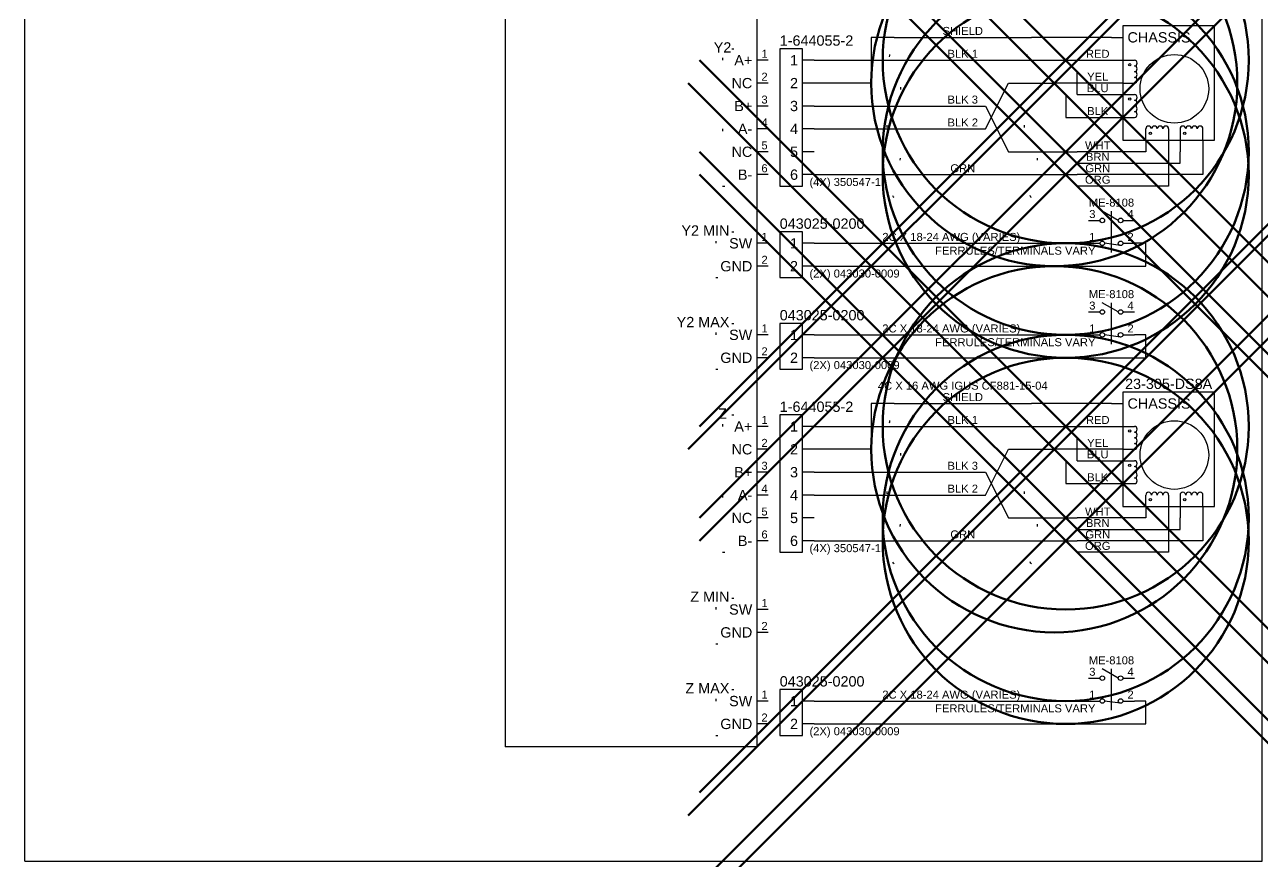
# Model space of a CAD drawing. Header units: inches. Extents: x 0 to 124, y 0 to 70.
# Drawn here: x 70 to 124.1, y 0 to 36.6 of the extents above; entities that cross this region are included whole.
import ezdxf
from ezdxf.enums import TextEntityAlignment as Align

# ---------------------------------------------------------------- set-up
doc = ezdxf.new("R2010")
doc.units = ezdxf.units.IN
doc.header["$MEASUREMENT"] = 0
doc.header["$PDMODE"] = 35
doc.header["$PDSIZE"] = 16
doc.linetypes.add('ACAD_ISO02W100', pattern=[15, 12, -3])
doc.linetypes.add('ACAD_ISO07W100', pattern=[3, 0, -3])
doc.layers.get('0').update_dxf_attribs({"lineweight": 25, "true_color": 0xffffff})
for name, color, linetype, lineweight, true_color in [('1', 7, 'Continuous', 25, 0xffffff), ('1connections', 32, 'Continuous', 25, 0xc05d00), ('temp', 254, 'Continuous', 25, 0xe6e6e6)]:
    doc.layers.add(name, color=color, linetype=linetype, lineweight=lineweight, true_color=true_color)
doc.styles.add('textstyle101', font='')
doc.styles.add('textstyle102', font='')
doc.styles.add('textstyle222', font='')
doc.styles.add('textstyle292', font='')
doc.styles.add('textstyle294', font='')
doc.styles.add('textstyle299', font='')
doc.styles.add('textstyle300', font='')
doc.styles.add('textstyle301', font='')
doc.styles.add('textstyle302', font='')
doc.styles.add('textstyle303', font='')
doc.styles.add('textstyle304', font='')
doc.styles.add('textstyle307', font='')
doc.styles.add('textstyle309', font='')
doc.styles.add('textstyle314', font='')
doc.styles.add('textstyle315', font='')
doc.styles.add('textstyle316', font='')
doc.styles.add('textstyle317', font='')
doc.styles.add('textstyle318', font='')
doc.styles.add('textstyle319', font='')
doc.styles.add('textstyle322', font='')
doc.styles.add('textstyle324', font='')
doc.styles.add('textstyle325', font='')
doc.styles.add('textstyle328', font='')
doc.styles.add('textstyle330', font='')
doc.styles.add('textstyle331', font='')
doc.styles.add('textstyle334', font='')
doc.styles.add('textstyle336', font='')
doc.styles.add('textstyle337', font='')
doc.styles.add('textstyle340', font='')
doc.styles.add('textstyle342', font='')
doc.styles.add('textstyle343', font='')
doc.styles.add('textstyle351', font='')
doc.styles.add('textstyle352', font='')
doc.styles.add('textstyle353', font='')
doc.styles.add('textstyle354', font='')
doc.styles.add('textstyle355', font='')
doc.styles.add('textstyle356', font='')
doc.styles.add('textstyle361', font='')
doc.styles.add('textstyle362', font='')
doc.styles.add('textstyle363', font='')
doc.styles.add('textstyle364', font='')
doc.styles.add('textstyle368', font='')
doc.styles.add('textstyle369', font='')
doc.styles.add('textstyle370', font='')
doc.styles.add('textstyle371', font='')
doc.styles.add('textstyle372', font='')
doc.styles.add('textstyle373', font='')
doc.styles.add('textstyle38', font='')
doc.styles.add('textstyle389', font='')
doc.styles.add('textstyle390', font='')
doc.styles.add('textstyle391', font='')
doc.styles.add('textstyle392', font='')
doc.styles.add('textstyle393', font='')
doc.styles.add('textstyle394', font='')
doc.styles.add('textstyle398', font='')
doc.styles.add('textstyle399', font='')
doc.styles.add('textstyle403', font='')
doc.styles.add('textstyle404', font='')
doc.styles.add('textstyle408', font='')
doc.styles.add('textstyle409', font='')
doc.styles.add('textstyle413', font='')
doc.styles.add('textstyle414', font='')
doc.styles.add('textstyle492', font='')
doc.styles.add('textstyle493', font='')
doc.styles.add('textstyle494', font='')
doc.styles.add('textstyle495', font='')
doc.styles.add('textstyle496', font='')
doc.styles.add('textstyle497', font='')
doc.styles.add('textstyle595', font='')
doc.styles.add('textstyle596', font='')
doc.styles.add('textstyle597', font='')
doc.styles.add('textstyle598', font='')
doc.styles.add('textstyle599', font='')
doc.styles.add('textstyle600', font='')
doc.styles.add('textstyle601', font='')
doc.styles.add('textstyle602', font='')
doc.styles.add('textstyle603', font='')
doc.styles.add('textstyle604', font='')
doc.styles.add('textstyle605', font='')
doc.styles.add('textstyle606', font='')
doc.styles.add('textstyle607', font='')
doc.styles.add('textstyle608', font='')
doc.styles.add('textstyle609', font='')
doc.styles.add('textstyle610', font='')
doc.styles.add('textstyle611', font='')
doc.styles.add('textstyle612', font='')
doc.styles.add('textstyle613', font='')
doc.styles.add('textstyle614', font='')
doc.styles.add('textstyle615', font='')
doc.styles.add('textstyle616', font='')
doc.styles.add('textstyle617', font='')
doc.styles.add('textstyle618', font='')
doc.styles.add('textstyle619', font='')
doc.styles.add('textstyle620', font='')
doc.styles.add('textstyle621', font='')
doc.styles.add('textstyle622', font='')
doc.styles.add('textstyle623', font='')
doc.styles.add('textstyle624', font='')
doc.styles.add('textstyle630', font='')
doc.styles.add('textstyle631', font='')
doc.styles.add('textstyle641', font='')
doc.styles.add('textstyle642', font='')
doc.styles.get('textstyle101').set_extended_font_data('Arial')
doc.styles.get('textstyle102').set_extended_font_data('Arial')
doc.styles.get('textstyle222').set_extended_font_data('Arial')
doc.styles.get('textstyle292').set_extended_font_data('Arial')
doc.styles.get('textstyle294').set_extended_font_data('Arial')
doc.styles.get('textstyle299').set_extended_font_data('Arial')
doc.styles.get('textstyle300').set_extended_font_data('Arial')
doc.styles.get('textstyle301').set_extended_font_data('Arial')
doc.styles.get('textstyle302').set_extended_font_data('Arial')
doc.styles.get('textstyle303').set_extended_font_data('Arial')
doc.styles.get('textstyle304').set_extended_font_data('Arial')
doc.styles.get('textstyle307').set_extended_font_data('Arial')
doc.styles.get('textstyle309').set_extended_font_data('Arial')
doc.styles.get('textstyle314').set_extended_font_data('Arial')
doc.styles.get('textstyle315').set_extended_font_data('Arial')
doc.styles.get('textstyle316').set_extended_font_data('Arial')
doc.styles.get('textstyle317').set_extended_font_data('Arial')
doc.styles.get('textstyle318').set_extended_font_data('Arial')
doc.styles.get('textstyle319').set_extended_font_data('Arial')
doc.styles.get('textstyle322').set_extended_font_data('Arial')
doc.styles.get('textstyle324').set_extended_font_data('Arial')
doc.styles.get('textstyle325').set_extended_font_data('Arial')
doc.styles.get('textstyle328').set_extended_font_data('Arial')
doc.styles.get('textstyle330').set_extended_font_data('Arial')
doc.styles.get('textstyle331').set_extended_font_data('Arial')
doc.styles.get('textstyle334').set_extended_font_data('Arial')
doc.styles.get('textstyle336').set_extended_font_data('Arial')
doc.styles.get('textstyle337').set_extended_font_data('Arial')
doc.styles.get('textstyle340').set_extended_font_data('Arial')
doc.styles.get('textstyle342').set_extended_font_data('Arial')
doc.styles.get('textstyle343').set_extended_font_data('Arial')
doc.styles.get('textstyle351').set_extended_font_data('Arial')
doc.styles.get('textstyle352').set_extended_font_data('Arial')
doc.styles.get('textstyle353').set_extended_font_data('Arial')
doc.styles.get('textstyle354').set_extended_font_data('Arial')
doc.styles.get('textstyle355').set_extended_font_data('Arial')
doc.styles.get('textstyle356').set_extended_font_data('Arial')
doc.styles.get('textstyle361').set_extended_font_data('Arial')
doc.styles.get('textstyle362').set_extended_font_data('Arial')
doc.styles.get('textstyle363').set_extended_font_data('Arial')
doc.styles.get('textstyle364').set_extended_font_data('Arial')
doc.styles.get('textstyle368').set_extended_font_data('Arial')
doc.styles.get('textstyle369').set_extended_font_data('Arial')
doc.styles.get('textstyle370').set_extended_font_data('Arial')
doc.styles.get('textstyle371').set_extended_font_data('Arial')
doc.styles.get('textstyle372').set_extended_font_data('Arial')
doc.styles.get('textstyle373').set_extended_font_data('Arial')
doc.styles.get('textstyle38').set_extended_font_data('Arial')
doc.styles.get('textstyle389').set_extended_font_data('Arial')
doc.styles.get('textstyle390').set_extended_font_data('Arial')
doc.styles.get('textstyle391').set_extended_font_data('Arial')
doc.styles.get('textstyle392').set_extended_font_data('Arial')
doc.styles.get('textstyle393').set_extended_font_data('Arial')
doc.styles.get('textstyle394').set_extended_font_data('Arial')
doc.styles.get('textstyle398').set_extended_font_data('Arial')
doc.styles.get('textstyle399').set_extended_font_data('Arial')
doc.styles.get('textstyle403').set_extended_font_data('Arial')
doc.styles.get('textstyle404').set_extended_font_data('Arial')
doc.styles.get('textstyle408').set_extended_font_data('Arial')
doc.styles.get('textstyle409').set_extended_font_data('Arial')
doc.styles.get('textstyle413').set_extended_font_data('Arial')
doc.styles.get('textstyle414').set_extended_font_data('Arial')
doc.styles.get('textstyle492').set_extended_font_data('Arial')
doc.styles.get('textstyle493').set_extended_font_data('Arial')
doc.styles.get('textstyle494').set_extended_font_data('Arial')
doc.styles.get('textstyle495').set_extended_font_data('Arial')
doc.styles.get('textstyle496').set_extended_font_data('Arial')
doc.styles.get('textstyle497').set_extended_font_data('Arial')
doc.styles.get('textstyle595').set_extended_font_data('Arial')
doc.styles.get('textstyle596').set_extended_font_data('Arial')
doc.styles.get('textstyle597').set_extended_font_data('Arial')
doc.styles.get('textstyle598').set_extended_font_data('Arial')
doc.styles.get('textstyle599').set_extended_font_data('Arial')
doc.styles.get('textstyle600').set_extended_font_data('Arial')
doc.styles.get('textstyle601').set_extended_font_data('Arial')
doc.styles.get('textstyle602').set_extended_font_data('Arial')
doc.styles.get('textstyle603').set_extended_font_data('Arial')
doc.styles.get('textstyle604').set_extended_font_data('Arial')
doc.styles.get('textstyle605').set_extended_font_data('Arial')
doc.styles.get('textstyle606').set_extended_font_data('Arial')
doc.styles.get('textstyle607').set_extended_font_data('Arial')
doc.styles.get('textstyle608').set_extended_font_data('Arial')
doc.styles.get('textstyle609').set_extended_font_data('Arial')
doc.styles.get('textstyle610').set_extended_font_data('Arial')
doc.styles.get('textstyle611').set_extended_font_data('Arial')
doc.styles.get('textstyle612').set_extended_font_data('Arial')
doc.styles.get('textstyle613').set_extended_font_data('Arial')
doc.styles.get('textstyle614').set_extended_font_data('Arial')
doc.styles.get('textstyle615').set_extended_font_data('Arial')
doc.styles.get('textstyle616').set_extended_font_data('Arial')
doc.styles.get('textstyle617').set_extended_font_data('Arial')
doc.styles.get('textstyle618').set_extended_font_data('Arial')
doc.styles.get('textstyle619').set_extended_font_data('Arial')
doc.styles.get('textstyle620').set_extended_font_data('Arial')
doc.styles.get('textstyle621').set_extended_font_data('Arial')
doc.styles.get('textstyle622').set_extended_font_data('Arial')
doc.styles.get('textstyle623').set_extended_font_data('Arial')
doc.styles.get('textstyle624').set_extended_font_data('Arial')
doc.styles.get('textstyle630').set_extended_font_data('Arial')
doc.styles.get('textstyle631').set_extended_font_data('Arial')
doc.styles.get('textstyle641').set_extended_font_data('Arial')
doc.styles.get('textstyle642').set_extended_font_data('Arial')

# ---------------------------------------------------------------- blocks, each defined once
blk = doc.blocks.new('microfit3-2plug')
at = {"layer": '1'}
for p, q in [((0, 0.5), (-1, 0.5)), ((-1, 0.5), (-1, -1.5)), ((0, -1.5), (0, 0.5)), ((0.5, 0), (0, 0)), ((0.5, -1), (0, -1)), ((-1, -1.5), (0, -1.5))]:
    blk.add_line(p, q, dxfattribs=at)
at = {"style": 'textstyle642'}
blk.add_text('043025-0200', height=0.45, dxfattribs=at).set_placement((-1, 0.5), align=Align.BOTTOM_LEFT)
at = {"layer": '1'}
for s, style, p in [('1', 'textstyle294', (-0.2, 0)), ('2', 'textstyle309', (-0.2, -1))]:
    blk.add_text(s, height=0.45, dxfattribs=dict(at, style=style)).set_placement(p, align=Align.MIDDLE_RIGHT)
blk = doc.blocks.new('matenlockplug')
at = {"layer": '1'}
for p, q in [((0, 0.5), (-1, 0.5)), ((-1, 0.5), (-1, -5.5)), ((0, -5.5), (0, 0.5)), ((0.5, 0), (0, 0)), ((0.5, -1), (0, -1)), ((0.5, -2), (0, -2)), ((0.5, -3), (0, -3)), ((0.5, -4), (0, -4)), ((0.5, -5), (0, -5)), ((-1, -5.5), (0, -5.5))]:
    blk.add_line(p, q, dxfattribs=at)
at = {"style": 'textstyle641'}
blk.add_text('1-644055-2', height=0.45, dxfattribs=at).set_placement((-1, 0.5), align=Align.BOTTOM_LEFT)
at = {"layer": '1'}
for s, style, p in [('1', 'textstyle292', (-0.2, 0)), ('2', 'textstyle307', (-0.2, -1)), ('3', 'textstyle322', (-0.2, -2)), ('4', 'textstyle328', (-0.2, -3)), ('5', 'textstyle334', (-0.2, -4)), ('6', 'textstyle340', (-0.2, -5))]:
    blk.add_text(s, height=0.45, dxfattribs=dict(at, style=style)).set_placement(p, align=Align.MIDDLE_RIGHT)
blk = doc.blocks.new('limsw')
at = {"layer": '1'}
for p, q in [((-0.5, 0), (0, 0)), ((0.8, 0), (0.1, 0.4)), ((1, 0), (1.5, 0)), ((-0.5, -1), (0, -1)), ((0.9, -1.1), (0.2, -1)), ((1, -1), (1.5, -1))]:
    blk.add_line(p, q, dxfattribs=at)
at = {"layer": '1', "linetype": 'ACAD_ISO02W100'}
blk.add_line((0.5, -1.4), (0.5, 0.4), dxfattribs=at)
at = {"layer": '1'}
for centre in [(0.1, 0), (0.9, 0), (0.1, -1), (0.9, -1)]:
    blk.add_circle(centre, 0.1, dxfattribs=at)
at = {"layer": '1', "style": 'textstyle38'}
blk.add_text('ME-8108', height=0.35, dxfattribs=at).set_placement((0.5, 0.5), align=Align.BOTTOM_CENTER)
at = {"layer": '1'}
for s, style, p in [('3', 'textstyle361', (-0.2, 0)), ('1', 'textstyle363', (-0.2, -1))]:
    blk.add_text(s, height=0.35, dxfattribs=dict(at, style=style)).set_placement(p, align=Align.BOTTOM_RIGHT)
for s, style, p in [('4', 'textstyle362', (1.2, 0)), ('2', 'textstyle364', (1.2, -1))]:
    blk.add_text(s, height=0.35, dxfattribs=dict(at, style=style)).set_placement(p, align=Align.BOTTOM_LEFT)

msp = doc.modelspace()

# ---------------------------------------------------------------- linework, layer by layer
at = {"layer": '1'}
for p, q in [((91, 68), (91, 5)), ((102, 68), (102, 5)), ((118, 36.5), (118, 31.5)), ((122, 36.5), (118, 36.5)), ((122, 31.5), (122, 36.5)), ((117.5, 36), (118, 36)), ((102.5, 35), (102, 35)), ((117.5, 35), (118, 35)), ((118, 35), (118.5, 35)), ((102.5, 34), (102, 34)), ((118, 34), (117.5, 34)), ((118, 34), (118.5, 34)), ((102.5, 33), (102, 33)), ((117.5, 33.5), (118, 33.5)), ((118, 33.5), (118.5, 33.5)), ((117.5, 32.5), (118, 32.5)), ((118, 32.5), (118.5, 32.5)), ((102.5, 32), (102, 32)), ((119, 31.5), (119, 32)), ((120, 32), (120, 31.5)), ((120.5, 32), (120.5, 31.5)), ((121.5, 31.5), (121.5, 32)), ((118, 31.5), (122, 31.5)), ((119, 31.5), (119, 31)), ((120, 31.5), (120, 31.5)), ((120, 31.5), (120, 31)), ((120.5, 31.5), (120.5, 31)), ((121.5, 31.5), (121.5, 31)), ((102.5, 31), (102, 31)), ((102.5, 30), (102, 30)), ((102.5, 27), (102, 27)), ((102.5, 26), (102, 26)), ((102.5, 23), (102, 23)), ((102.5, 22), (102, 22)), ((118, 20.5), (118, 15.5)), ((122, 20.5), (118, 20.5)), ((122, 15.5), (122, 20.5)), ((117.5, 20), (118, 20)), ((102.5, 19), (102, 19)), ((117.5, 19), (118, 19)), ((118, 19), (118.5, 19)), ((102.5, 18), (102, 18)), ((118, 18), (117.5, 18)), ((118, 18), (118.5, 18)), ((117.5, 17.5), (118, 17.5)), ((118, 17.5), (118.5, 17.5)), ((102.5, 17), (102, 17)), ((117.5, 16.5), (118, 16.5)), ((118, 16.5), (118.5, 16.5)), ((102.5, 16), (102, 16)), ((119, 15.5), (119, 16)), ((120, 16), (120, 15.5)), ((120.5, 16), (120.5, 15.5)), ((121.5, 15.5), (121.5, 16)), ((118, 15.5), (122, 15.5)), ((119, 15.5), (119, 15)), ((120, 15.5), (120, 15.5)), ((120, 15.5), (120, 15)), ((120.5, 15.5), (120.5, 15)), ((121.5, 15.5), (121.5, 15)), ((102.5, 15), (102, 15)), ((102.5, 14), (102, 14)), ((102.5, 11), (102, 11)), ((102.5, 10), (102, 10)), ((102.5, 7), (102, 7)), ((102.5, 6), (102, 6)), ((102, 5), (91, 5))]:
    msp.add_line(p, q, dxfattribs=at)
at = {"layer": '1', "linetype": 'ACAD_ISO07W100'}
for p, q in [((100.9, 35.5), (101.5, 35.5)), ((100.5, 35.1), (100.5, 29.5)), ((100.5, 29.5), (101.5, 29.5)), ((100.2, 27.1), (100.2, 25.5)), ((100.9, 27.5), (101.5, 27.5)), ((100.2, 25.5), (101.5, 25.5)), ((100.9, 23.5), (101.5, 23.5)), ((100.2, 23.1), (100.2, 21.5)), ((100.2, 21.5), (101.5, 21.5)), ((100.9, 19.5), (101.5, 19.5)), ((100.5, 19.1), (100.5, 13.5)), ((100.5, 13.5), (101.5, 13.5)), ((100.9, 11.5), (101.5, 11.5)), ((100.2, 11.1), (100.2, 9.5)), ((100.2, 9.5), (101.5, 9.5)), ((100.2, 7.1), (100.2, 5.5)), ((100.9, 7.5), (101.5, 7.5)), ((100.2, 5.5), (101.5, 5.5))]:
    msp.add_line(p, q, dxfattribs=at)
at = {"layer": '1'}
for centre, radius in [((120.25, 33.75), 1.5), ((118.3, 34.8), 0.05), ((118.3, 33.3), 0.05), ((119.2, 31.8), 0.05), ((120.7, 31.8), 0.05), ((120.25, 17.75), 1.5), ((118.3, 18.8), 0.05), ((118.3, 17.3), 0.05), ((119.2, 15.8), 0.05), ((120.7, 15.8), 0.05)]:
    msp.add_circle(centre, radius, dxfattribs=at)
for centre, start, end in [((118.5, 34.875), 270, 90), ((118.5, 34.625), 270, 90), ((118.5, 34.375), 270, 90), ((118.5, 34.125), 270, 90), ((118.5, 33.375), 270, 90), ((118.5, 33.125), 270, 90), ((118.5, 32.875), 270, 90), ((118.5, 32.625), 270, 90), ((119.125, 32), 0, 180), ((119.375, 32), 0, 180), ((119.625, 32), 0, 180), ((119.875, 32), 0, 180), ((120.625, 32), 0, 180), ((120.875, 32), 0, 180), ((121.125, 32), 0, 180), ((121.375, 32), 0, 180), ((118.5, 18.875), 270, 90), ((118.5, 18.625), 270, 90), ((118.5, 18.375), 270, 90), ((118.5, 18.125), 270, 90), ((118.5, 17.375), 270, 90), ((118.5, 17.125), 270, 90), ((118.5, 16.875), 270, 90), ((118.5, 16.625), 270, 90), ((119.125, 16), 0, 180), ((119.375, 16), 0, 180), ((119.625, 16), 0, 180), ((119.875, 16), 0, 180), ((120.625, 16), 0, 180), ((120.875, 16), 0, 180), ((121.125, 16), 0, 180), ((121.375, 16), 0, 180)]:
    msp.add_arc(centre, 0.125, start, end, dxfattribs=at)
at = {"layer": '1connections'}
for p, q in [((108, 36), (107, 36)), ((107, 36), (107, 34)), ((108, 36), (114, 36)), ((117.5, 36), (114, 36)), ((104.5, 35), (115, 35)), ((115, 35), (117.5, 35)), ((116, 34.5), (115.5, 35)), ((116, 33.5), (116, 34.5)), ((107, 34), (104.5, 34)), ((112, 32), (113, 34)), ((113, 34), (115, 34)), ((117.5, 34), (115, 34)), ((115, 34), (115.5, 33.5)), ((104.5, 33), (112, 33)), ((112, 33), (113, 31)), ((115.5, 33.5), (115.5, 32.5)), ((116, 33.5), (117.5, 33.5)), ((115.5, 32.5), (117.5, 32.5)), ((104.5, 32), (112, 32)), ((113, 31), (116, 31)), ((115.5, 31), (116, 30.5)), ((119, 31), (116, 31)), ((120, 31), (120, 29.5)), ((120.5, 30.5), (120.5, 31)), ((121.5, 31), (121.5, 30)), ((116, 30.5), (120.5, 30.5)), ((104.5, 30), (115, 30)), ((115, 30), (116, 30)), ((115.5, 30), (116, 29.5)), ((120, 30), (116, 30)), ((121.5, 30), (120, 30)), ((120, 29.5), (116, 29.5)), ((104.5, 27), (116.5, 27)), ((119, 27), (118.5, 27)), ((119, 26), (119, 27)), ((104.5, 26), (119, 26)), ((104.5, 23), (116.5, 23)), ((119, 23), (118.5, 23)), ((119, 22), (119, 23)), ((104.5, 22), (119, 22)), ((108, 20), (107, 20)), ((107, 20), (107, 18)), ((108, 20), (114, 20)), ((117.5, 20), (114, 20)), ((104.5, 19), (115, 19)), ((115, 19), (117.5, 19)), ((116, 18.5), (115.5, 19)), ((116, 17.5), (116, 18.5)), ((107, 18), (104.5, 18)), ((112, 16), (113, 18)), ((113, 18), (115, 18)), ((117.5, 18), (115, 18)), ((115, 18), (115.5, 17.5)), ((115.5, 17.5), (115.5, 16.5)), ((116, 17.5), (117.5, 17.5)), ((104.5, 17), (112, 17)), ((112, 17), (113, 15)), ((115.5, 16.5), (117.5, 16.5)), ((104.5, 16), (112, 16)), ((113, 15), (116, 15)), ((115.5, 15), (116, 14.5)), ((119, 15), (116, 15)), ((120, 15), (120, 13.5)), ((120.5, 14.5), (120.5, 15)), ((121.5, 15), (121.5, 14)), ((116, 14.5), (120.5, 14.5)), ((104.5, 14), (115, 14)), ((115, 14), (116, 14)), ((115.5, 14), (116, 13.5)), ((120, 14), (116, 14)), ((121.5, 14), (120, 14)), ((120, 13.5), (116, 13.5)), ((104.5, 7), (116.5, 7)), ((119, 7), (118.5, 7)), ((119, 6), (119, 7)), ((104.5, 6), (119, 6))]:
    msp.add_line(p, q, dxfattribs=at)
at = {"layer": '1connections', "linetype": 'ACAD_ISO07W100'}
for centre in [(108, 32.5), (114, 32.5), (108, 16.5), (114, 16.5)]:
    msp.add_ellipse(centre, major_axis=(0, -3.5), ratio=0.085714, dxfattribs=at)
at = {"layer": '1connections', "linetype": 'Continuous', "lineweight": 140, "ltscale": 20}
for p in [(115.5, 35), (115, 34), (115.5, 31), (115.5, 30), (115.5, 19), (115, 18), (115.5, 15), (115.5, 14)]:
    msp.add_point(p, dxfattribs=at)
at = {"layer": 'temp'}
for p, q in [((70, 0), (70, 70)), ((124.091, 0), (124.091, 70)), ((70, 0), (124.091, 0))]:
    msp.add_line(p, q, dxfattribs=at)

# ---------------------------------------------------------------- block references
at = {"layer": '1'}
for p in [(117, 28), (117, 24), (117, 8)]:
    msp.add_blockref('limsw', p, dxfattribs=at)
at = {"layer": '1connections'}
for name, p in [('matenlockplug', (104, 35)), ('microfit3-2plug', (104, 27)), ('microfit3-2plug', (104, 23)), ('matenlockplug', (104, 19)), ('microfit3-2plug', (104, 7))]:
    msp.add_blockref(name, p, dxfattribs=at)

# ---------------------------------------------------------------- texts
at = {"layer": '1'}
for s, style, p in [('Y2', 'textstyle351', (100.5, 35.2)), ('23-305-DS8A', 'textstyle222', (120, 20.5)), ('Z', 'textstyle354', (100.5, 19.2))]:
    msp.add_text(s, height=0.45, dxfattribs=dict(at, style=style)).set_placement(p, align=Align.BOTTOM_CENTER)
for style, p in [('textstyle101', (118.2, 36)), ('textstyle102', (118.2, 20))]:
    msp.add_text('CHASSIS', height=0.45, dxfattribs=dict(at, style=style)).set_placement(p, align=Align.MIDDLE_LEFT)
for s, style, p in [('A+', 'textstyle299', (101.8, 35)), ('NC', 'textstyle314', (101.8, 34)), ('B+', 'textstyle324', (101.8, 33)), ('A-', 'textstyle330', (101.8, 32)), ('NC', 'textstyle336', (101.8, 31)), ('B-', 'textstyle342', (101.8, 30)), ('SW', 'textstyle300', (101.8, 27)), ('GND', 'textstyle315', (101.8, 26)), ('SW', 'textstyle301', (101.8, 23)), ('GND', 'textstyle316', (101.8, 22)), ('A+', 'textstyle302', (101.8, 19)), ('NC', 'textstyle317', (101.8, 18)), ('B+', 'textstyle325', (101.8, 17)), ('A-', 'textstyle331', (101.8, 16)), ('NC', 'textstyle337', (101.8, 15)), ('B-', 'textstyle343', (101.8, 14)), ('SW', 'textstyle303', (101.8, 11)), ('GND', 'textstyle318', (101.8, 10)), ('SW', 'textstyle304', (101.8, 7)), ('GND', 'textstyle319', (101.8, 6))]:
    msp.add_text(s, height=0.45, dxfattribs=dict(at, style=style)).set_placement(p, align=Align.MIDDLE_RIGHT)
for s, style, p in [('1', 'textstyle368', (102.2, 35)), ('2', 'textstyle389', (102.2, 34)), ('3', 'textstyle398', (102.2, 33)), ('4', 'textstyle403', (102.2, 32)), ('5', 'textstyle408', (102.2, 31)), ('6', 'textstyle413', (102.2, 30)), ('1', 'textstyle369', (102.2, 27)), ('2', 'textstyle390', (102.2, 26)), ('1', 'textstyle370', (102.2, 23)), ('2', 'textstyle391', (102.2, 22)), ('1', 'textstyle371', (102.2, 19)), ('2', 'textstyle392', (102.2, 18)), ('3', 'textstyle399', (102.2, 17)), ('4', 'textstyle404', (102.2, 16)), ('5', 'textstyle409', (102.2, 15)), ('6', 'textstyle414', (102.2, 14)), ('1', 'textstyle372', (102.2, 11)), ('2', 'textstyle393', (102.2, 10)), ('1', 'textstyle373', (102.2, 7)), ('2', 'textstyle394', (102.2, 6))]:
    msp.add_text(s, height=0.35, dxfattribs=dict(at, style=style)).set_placement(p, align=Align.BOTTOM_LEFT)
for s, style, p in [('Y2 MIN', 'textstyle352', (100.8, 27.2)), ('Y2 MAX', 'textstyle353', (100.8, 23.2)), ('Z MIN', 'textstyle355', (100.8, 11.2)), ('Z MAX', 'textstyle356', (100.8, 7.2))]:
    msp.add_text(s, height=0.45, dxfattribs=dict(at, style=style)).set_placement(p, align=Align.BOTTOM_RIGHT)
at = {"layer": '1connections'}
for s, style, p in [('SHIELD', 'textstyle609', (111, 36)), ('BLK 1', 'textstyle595', (111, 35)), ('RED', 'textstyle601', (116.9, 35)), ('YEL', 'textstyle602', (116.9, 34)), ('BLU', 'textstyle603', (116.9, 33.5)), ('BLK 3', 'textstyle597', (111, 33)), ('BLK 2', 'textstyle596', (111, 32)), ('BLK', 'textstyle604', (116.9, 32.5)), ('WHT', 'textstyle607', (116.9, 31)), ('BRN', 'textstyle605', (116.9, 30.5)), ('GRN', 'textstyle598', (111, 30)), ('GRN', 'textstyle606', (116.9, 30)), ('ORG', 'textstyle608', (116.9, 29.5)), ('2C X 18-24 AWG (VARIES)', 'textstyle599', (110.5, 27)), ('2C X 18-24 AWG (VARIES)', 'textstyle600', (110.5, 23)), ('4C X 16 AWG IGUS CF881-15-04', 'textstyle610', (111, 20.5)), ('SHIELD', 'textstyle624', (111, 20)), ('BLK 1', 'textstyle611', (111, 19)), ('RED', 'textstyle616', (116.9, 19)), ('YEL', 'textstyle617', (116.9, 18)), ('BLU', 'textstyle618', (116.9, 17.5)), ('BLK 3', 'textstyle613', (111, 17)), ('BLK', 'textstyle619', (116.9, 16.5)), ('BLK 2', 'textstyle612', (111, 16)), ('WHT', 'textstyle622', (116.9, 15)), ('BRN', 'textstyle620', (116.9, 14.5)), ('GRN', 'textstyle614', (111, 14)), ('GRN', 'textstyle621', (116.9, 14)), ('ORG', 'textstyle623', (116.9, 13.5)), ('2C X 18-24 AWG (VARIES)', 'textstyle615', (110.5, 7))]:
    msp.add_text(s, height=0.35, dxfattribs=dict(at, style=style)).set_placement(p, align=Align.BOTTOM_CENTER)
for s, style, p in [('(4X) 350547-1', 'textstyle630', (104.3, 29.4)), ('(2X) 043030-0009', 'textstyle492', (104.3, 25.4)), ('(2X) 043030-0009', 'textstyle493', (104.3, 21.4)), ('(4X) 350547-1', 'textstyle631', (104.3, 13.4)), ('(2X) 043030-0009', 'textstyle496', (104.3, 5.4))]:
    msp.add_text(s, height=0.35, dxfattribs=dict(at, style=style)).set_placement(p, align=Align.BOTTOM_LEFT)
for style, p in [('textstyle494', (116.8, 26.4)), ('textstyle495', (116.8, 22.4)), ('textstyle497', (116.8, 6.4))]:
    msp.add_text('FERRULES/TERMINALS VARY', height=0.35, dxfattribs=dict(at, style=style)).set_placement(p, align=Align.BOTTOM_RIGHT)

doc.saveas('drawing.dxf')
